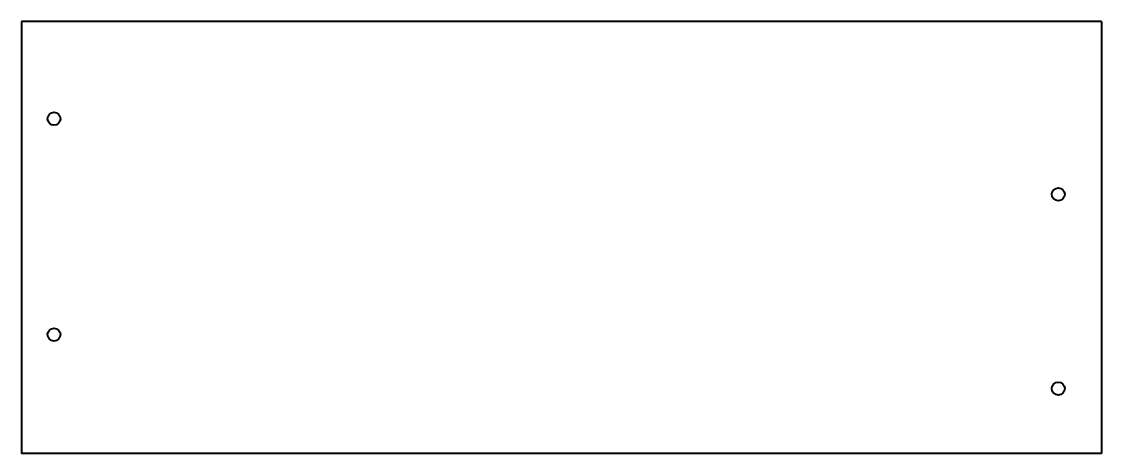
# Model space of a CAD drawing. Header units: inches. Extents: x -12 to -2.16, y 0 to 3.94.
import ezdxf

# ---------------------------------------------------------------- set-up
doc = ezdxf.new("R2010")
doc.units = ezdxf.units.IN
doc.header["$MEASUREMENT"] = 0
doc.layers.add('Visible', color=7, linetype='Continuous', lineweight=40)

msp = doc.modelspace()

# ---------------------------------------------------------------- linework, layer by layer
at = {"layer": 'Visible'}
for p, q in [((-2.1575, 3.937), (-12, 3.937)), ((-12, 3.937), (-12, 0)), ((-2.1575, 3.937), (-2.1575, 0)), ((-2.1575, 0), (-12, 0))]:
    msp.add_line(p, q, dxfattribs=at)
for centre in [(-11.7047, 3.0512), (-2.5512, 2.3622), (-11.7047, 1.0827), (-2.5512, 0.5906)]:
    msp.add_circle(centre, 0.0591, dxfattribs=at)

doc.saveas('drawing.dxf')
